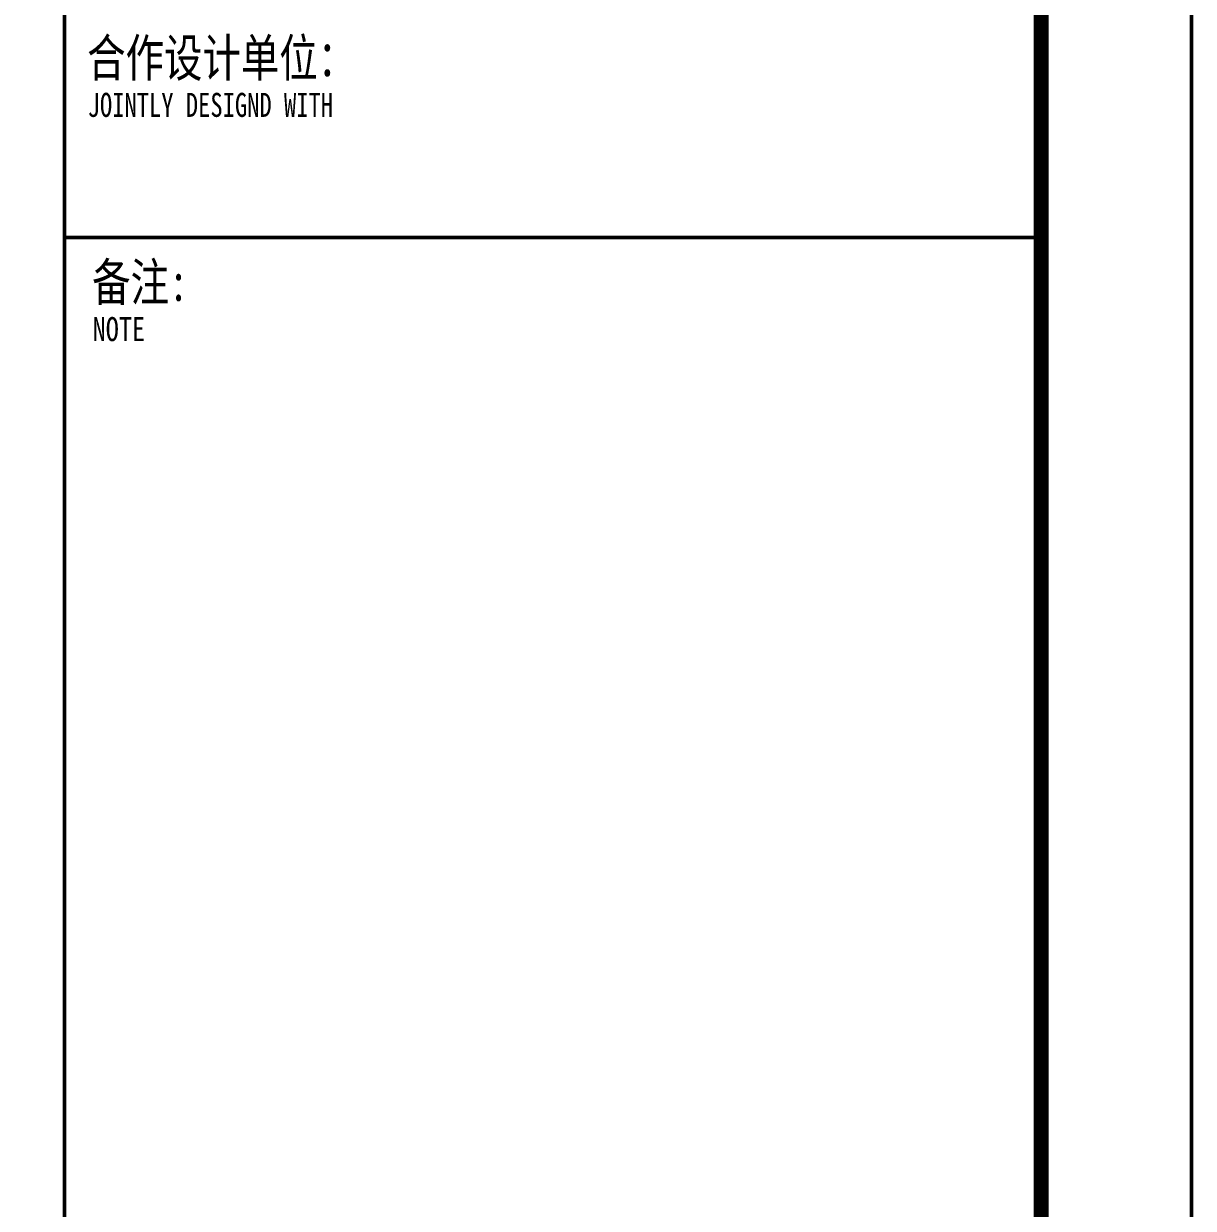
# Model space of a CAD drawing. Extents: x 1738711 to 2346805, y 1189731 to 2516152.
# Drawn here: x 1981102 to 1988886, y 2403070 to 2410956 of the extents above; entities that cross this region are included whole.
import ezdxf
from ezdxf.enums import TextEntityAlignment as Align

# ---------------------------------------------------------------- set-up
doc = ezdxf.new("R2010")
doc.units = 0
doc.header["$LTSCALE"] = 1000
doc.header["$MEASUREMENT"] = 0
doc.layers.add('TK', color=4, linetype='Continuous')
doc.styles.add('宋体', font='SIMSUN.TTF', dxfattribs={"width": 0.75})
doc.styles.add('黑体', font='simhei_0.ttf', dxfattribs={"width": 0.9})

# ---------------------------------------------------------------- blocks, each defined once
blk = doc.blocks.new('ZJJT-A2')
at = {"color": 7, "const_width": 25}
blk.add_lwpolyline([(0, 42000), (59400, 42000), (59400, 0), (0, 0)], close=True, dxfattribs=at)
at = {"layer": 'TK', "color": 3, "const_width": 100}
blk.add_lwpolyline([(2500, 41000), (58400, 41000), (58400, 1000), (2500, 1000)], close=True, dxfattribs=at)
at = {"layer": 'TK', "color": 7, "const_width": 25}
for points in [[(51900, 41000), (51900, 1000)], [(51900, 30800), (58400, 30800)]]:
    blk.add_lwpolyline(points, dxfattribs=at)
at = {"layer": 'TK', "color": 7}
for s, height, style, width, p in [('合作设计单位：', 250, '宋体', 0.75, (52051.3, 31871.6)), ('JOINTLY DESIGND WITH', 160, '宋体', 0.75, (52055.1, 31603.6)), ('备注:', 250, '宋体', 0.75, (52084.5, 30378.8)), ('NOTE', 160, '黑体', 0.8, (52088.3, 30110.8))]:
    blk.add_text(s, height=height, dxfattribs=dict(at, style=style, width=width)).set_placement(p)
at = {"layer": 'TK', "style": '宋体', "width": 0.75}
for tag, height, p in [('项目负责人', 350, (6002.9, 39688.7)), ('专业负责人', 350, (6002.9, 38823.7)), ('设计人', 350, (6002.9, 38019.4)), ('版号1', 250, (52603.9, 22193.4)), ('时间1', 250, (57705.3, 22193.4)), ('版号2', 250, (52603.9, 21593.4)), ('时间2', 250, (57705.3, 21593.4)), ('版号3', 250, (52603.9, 20993.4)), ('时间3', 250, (57705.3, 20993.4)), ('建筑会签', 0.0001, (54277.9, 2403.2)), ('电气会签', 0.0001, (57427.9, 2403.2)), ('结构会签', 0.0001, (54277.9, 1803.2)), ('暖通会签', 0.0001, (57427.9, 1803.2)), ('给排水会签', 0.0001, (54277.9, 1249.5)), ('智能化会签', 0.0001, (57427.9, 1249.5))]:
    blk.add_attdef(tag, text='', height=height, dxfattribs=at).set_placement(p, align=Align.CENTER)
for tag, p in [('合作设计单位', (56115.9, 31585.9)), ('版号说明1', (55153.9, 22318.2)), ('版号说明2', (55153.9, 21718.2)), ('版号说明3', (55153.9, 21118.2)), ('建设单位', (55845.2, 16035.9)), ('工程名称', (55845.2, 14835.9)), ('子项名称', (55845.2, 13635.9)), ('图名', (55845.2, 12435.9)), ('工程编号', (54277.9, 11460.9)), ('子项编号', (57427.9, 11460.9)), ('专业', (54277.9, 10710.9)), ('图号', (57427.9, 10710.9)), ('阶段', (54277.9, 9960.9)), ('日期', (57427.9, 9960.9)), ('审定', (54652.9, 8460.9)), ('审核', (54652.9, 7710.9)), ('工程负责', (54652.9, 6960.9)), ('专业负责', (54652.9, 6210.9)), ('设计', (54652.9, 5460.9)), ('制图', (54652.9, 4710.9)), ('校对', (54652.9, 3960.9))]:
    blk.add_attdef(tag, text='', height=250, dxfattribs=at).set_placement(p, align=Align.MIDDLE_CENTER)

msp = doc.modelspace()

# ---------------------------------------------------------------- block references
msp.add_blockref('ZJJT-A2', (1929473, 2378732))

doc.saveas('drawing.dxf')
